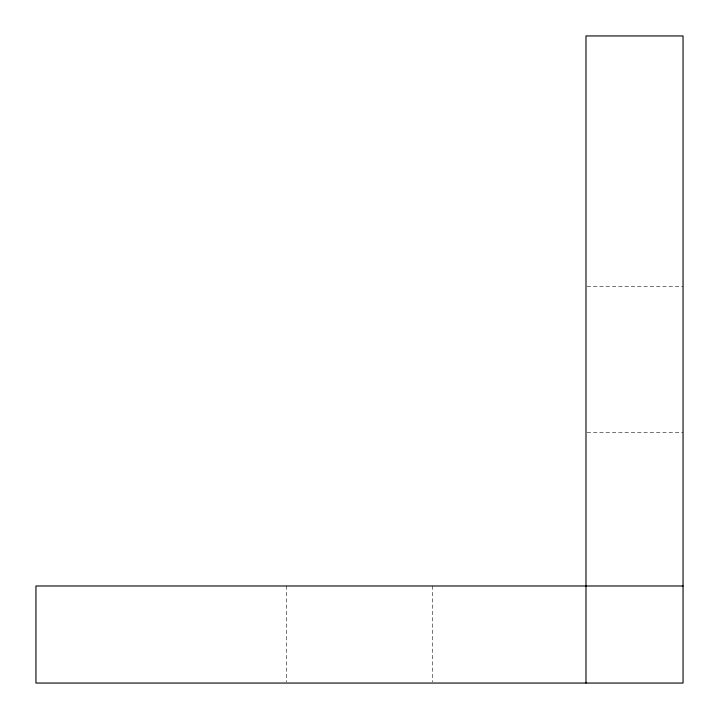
<?xml version="1.0" encoding="UTF-8"?>
<svg xmlns="http://www.w3.org/2000/svg" width="719" height="719" viewBox="0 0 719 719"><rect width="100%" height="100%" fill="white"/><g stroke="black" fill="none" stroke-linecap="round" stroke-linejoin="round"><path stroke-width="0.54" stroke-dasharray="3.6 2.7" d="M587.099 286.701L683.05 286.701M587.099 432.299L683.05 432.299M432.299 585.985L432.299 681.936M286.701 585.985L286.701 681.936"/><path stroke-width="1.08" d="M683.05 585.985L35.95 585.985L35.95 683.05L683.05 683.05L683.05 35.95L585.985 35.95L585.985 683.05"/></g></svg>
